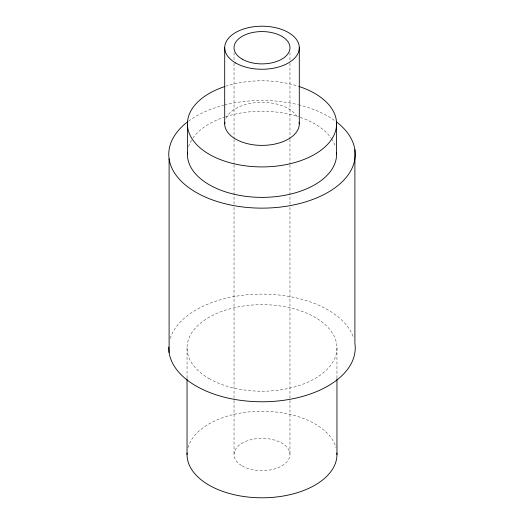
<?xml version="1.0" encoding="UTF-8"?>
<svg xmlns="http://www.w3.org/2000/svg" width="524" height="524" viewBox="0 0 524 524"><rect width="100%" height="100%" fill="white"/><g stroke="black" fill="none" stroke-linecap="round" stroke-linejoin="round"><path stroke-width="0.39" stroke-dasharray="2.62 1.97" d="M336.958 347.943L336.958 378.859M289.969 52.642L289.969 60.011M289.969 63.286L289.969 138.585M289.969 139.404L289.969 163.96M289.969 164.778L289.969 204.065M289.969 207.34L289.969 399.681M289.969 400.5L289.969 454.524M234.032 52.642L234.032 60.011M234.032 63.286L234.032 138.585M234.032 139.404L234.032 163.96M234.032 164.778L234.032 204.065M234.032 207.34L234.032 399.681M234.032 400.5L234.032 454.524M187.042 347.943L187.042 378.859M188.607 121.11A93.233 53.828 0 0 1 223.84 105.193M224.632 104.99A93.233 53.828 0 0 1 297.737 104.59M298.51 104.78A93.233 53.828 0 0 1 335.471 121.168M188.607 146.628A74.591 43.066 0 0 1 192.413 138.801M192.865 138.146A74.591 43.066 0 0 1 224.193 117.186M225.654 116.701A74.591 43.066 0 0 1 298.785 116.845M300.376 117.383A74.591 43.066 0 0 1 331.155 138.172M331.6 138.827A74.591 43.066 0 0 1 335.432 146.753M170.215 338.497A93.233 53.828 0 0 1 261.509 294.115A93.233 53.828 0 0 1 353.608 337.934M225.654 86.25A74.591 43.066 0 0 1 298.051 86.159M225.975 118.286A37.296 21.53 0 0 1 262 102.324A37.296 21.53 0 0 1 298.025 118.286M187.965 447.745A74.958 43.276 0 0 1 262 411.242A74.958 43.276 0 0 1 336.035 447.745M208.997 378.544A74.958 43.276 0 0 0 334.404 359.143A74.958 43.276 0 0 0 242.599 306.14A74.958 43.276 0 0 0 208.997 378.544M242.219 465.941A27.969 16.146 0 0 0 289.019 458.703A27.969 16.146 0 0 0 254.762 438.922A27.969 16.146 0 0 0 242.219 465.941"/><path stroke-width="0.79" d="M354.899 149.72L354.899 343.358A93.233 53.828 0 0 1 265.223 401.744A93.233 53.828 0 0 1 168.78 347.071M336.958 378.859L336.958 454.524M336.585 123.52L336.585 153.971M299.296 47.73L299.296 123.861M224.704 47.73L224.704 123.861M187.415 124.201L187.415 154.652M187.042 378.859L187.042 454.524M169.101 158.896L169.101 352.534M336.703 122.099A93.233 53.828 0 0 1 324.428 194.286A93.233 53.828 0 0 1 198.793 193.88A93.233 53.828 0 0 1 187.933 121.614M336.513 152.373A74.591 43.066 0 0 1 261.895 197.371A74.591 43.066 0 0 1 187.5 152.248M298.785 86.395A74.591 43.066 0 0 1 319.516 151.279A74.591 43.066 0 0 1 205.244 151.796A74.591 43.066 0 0 1 224.193 86.735M299.191 122.256A37.296 21.53 0 0 1 262 145.39A37.296 21.53 0 0 1 224.809 122.256M336.919 453.024A74.958 43.276 0 0 1 262 497.8A74.958 43.276 0 0 1 187.081 453.024M235.63 62.959A37.296 21.53 0 0 0 298.025 53.304A37.296 21.53 0 0 0 252.345 26.934A37.296 21.53 0 0 0 235.63 62.959M242.219 59.153A27.969 16.146 0 0 0 289.019 51.909A27.969 16.146 0 0 0 254.762 32.134A27.969 16.146 0 0 0 242.219 59.153"/></g></svg>
